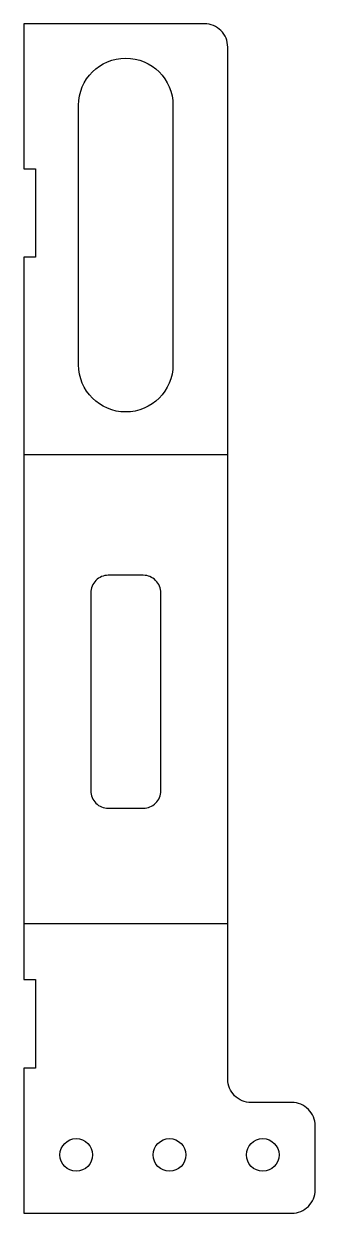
# Model space of a CAD drawing. Extents: x -18 to 32, y -131 to 73.
import ezdxf

# ---------------------------------------------------------------- set-up
doc = ezdxf.new("R2010")
doc.units = 0

msp = doc.modelspace()

# ---------------------------------------------------------------- linework, layer by layer
at = {"layer": '1'}
for points in [[(32.5, -116.24, 0.414214), (28.5, -112.24), (21.5, -112.24, -0.414214), (17.5, -108.24), (17.5, 68.97, 0.414214), (13.5, 72.97), (-17.5, 72.97), (-17.5, 48.07), (-15.5, 48.07), (-15.5, 32.87), (-17.5, 32.87), (-17.5, -91.14), (-15.5, -91.14), (-15.5, -106.34), (-17.5, -106.34), (-17.5, -131.24), (28.5, -131.24, 0.414214), (32.5, -127.24)], [(8.1, 58.97), (8.1, 14.42, -1), (-8.1, 14.42), (-8.1, 58.97, -1)], [(6, -24.72, 0.414214), (3, -21.72), (-3, -21.72, 0.414214), (-6, -24.72), (-6, -58.72, 0.414214), (-3, -61.72), (3, -61.72, 0.414214), (6, -58.72)]]:
    msp.add_lwpolyline(points, format="xyb", close=True, dxfattribs=at)
for centre in [(-8.5, -121.24), (7.5, -121.24), (23.5, -121.24)]:
    msp.add_circle(centre, 2.8, dxfattribs=at)
at = {"layer": '2'}
for p, q in [((17.5, -1.02), (-17.5, -1.02)), ((17.5, -81.55), (-17.5, -81.55))]:
    msp.add_line(p, q, dxfattribs=at)

doc.saveas('drawing.dxf')
